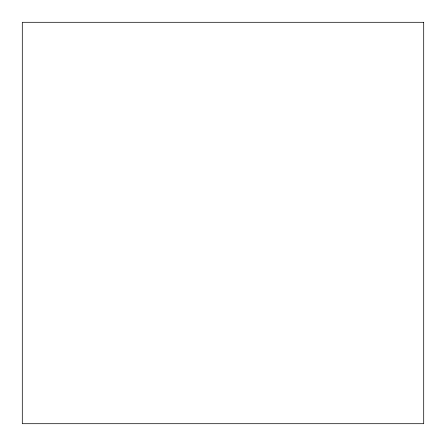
<?xml version="1.0" encoding="UTF-8"?>
<svg xmlns="http://www.w3.org/2000/svg" width="446" height="446" viewBox="0 0 446 446"><rect width="100%" height="100%" fill="white"/><g stroke="black" fill="none" stroke-linecap="round" stroke-linejoin="round"><path stroke-width="0.67" d="M423.7 22.3L22.3 22.3L22.3 423.7L423.7 423.7L423.7 22.3"/></g></svg>
